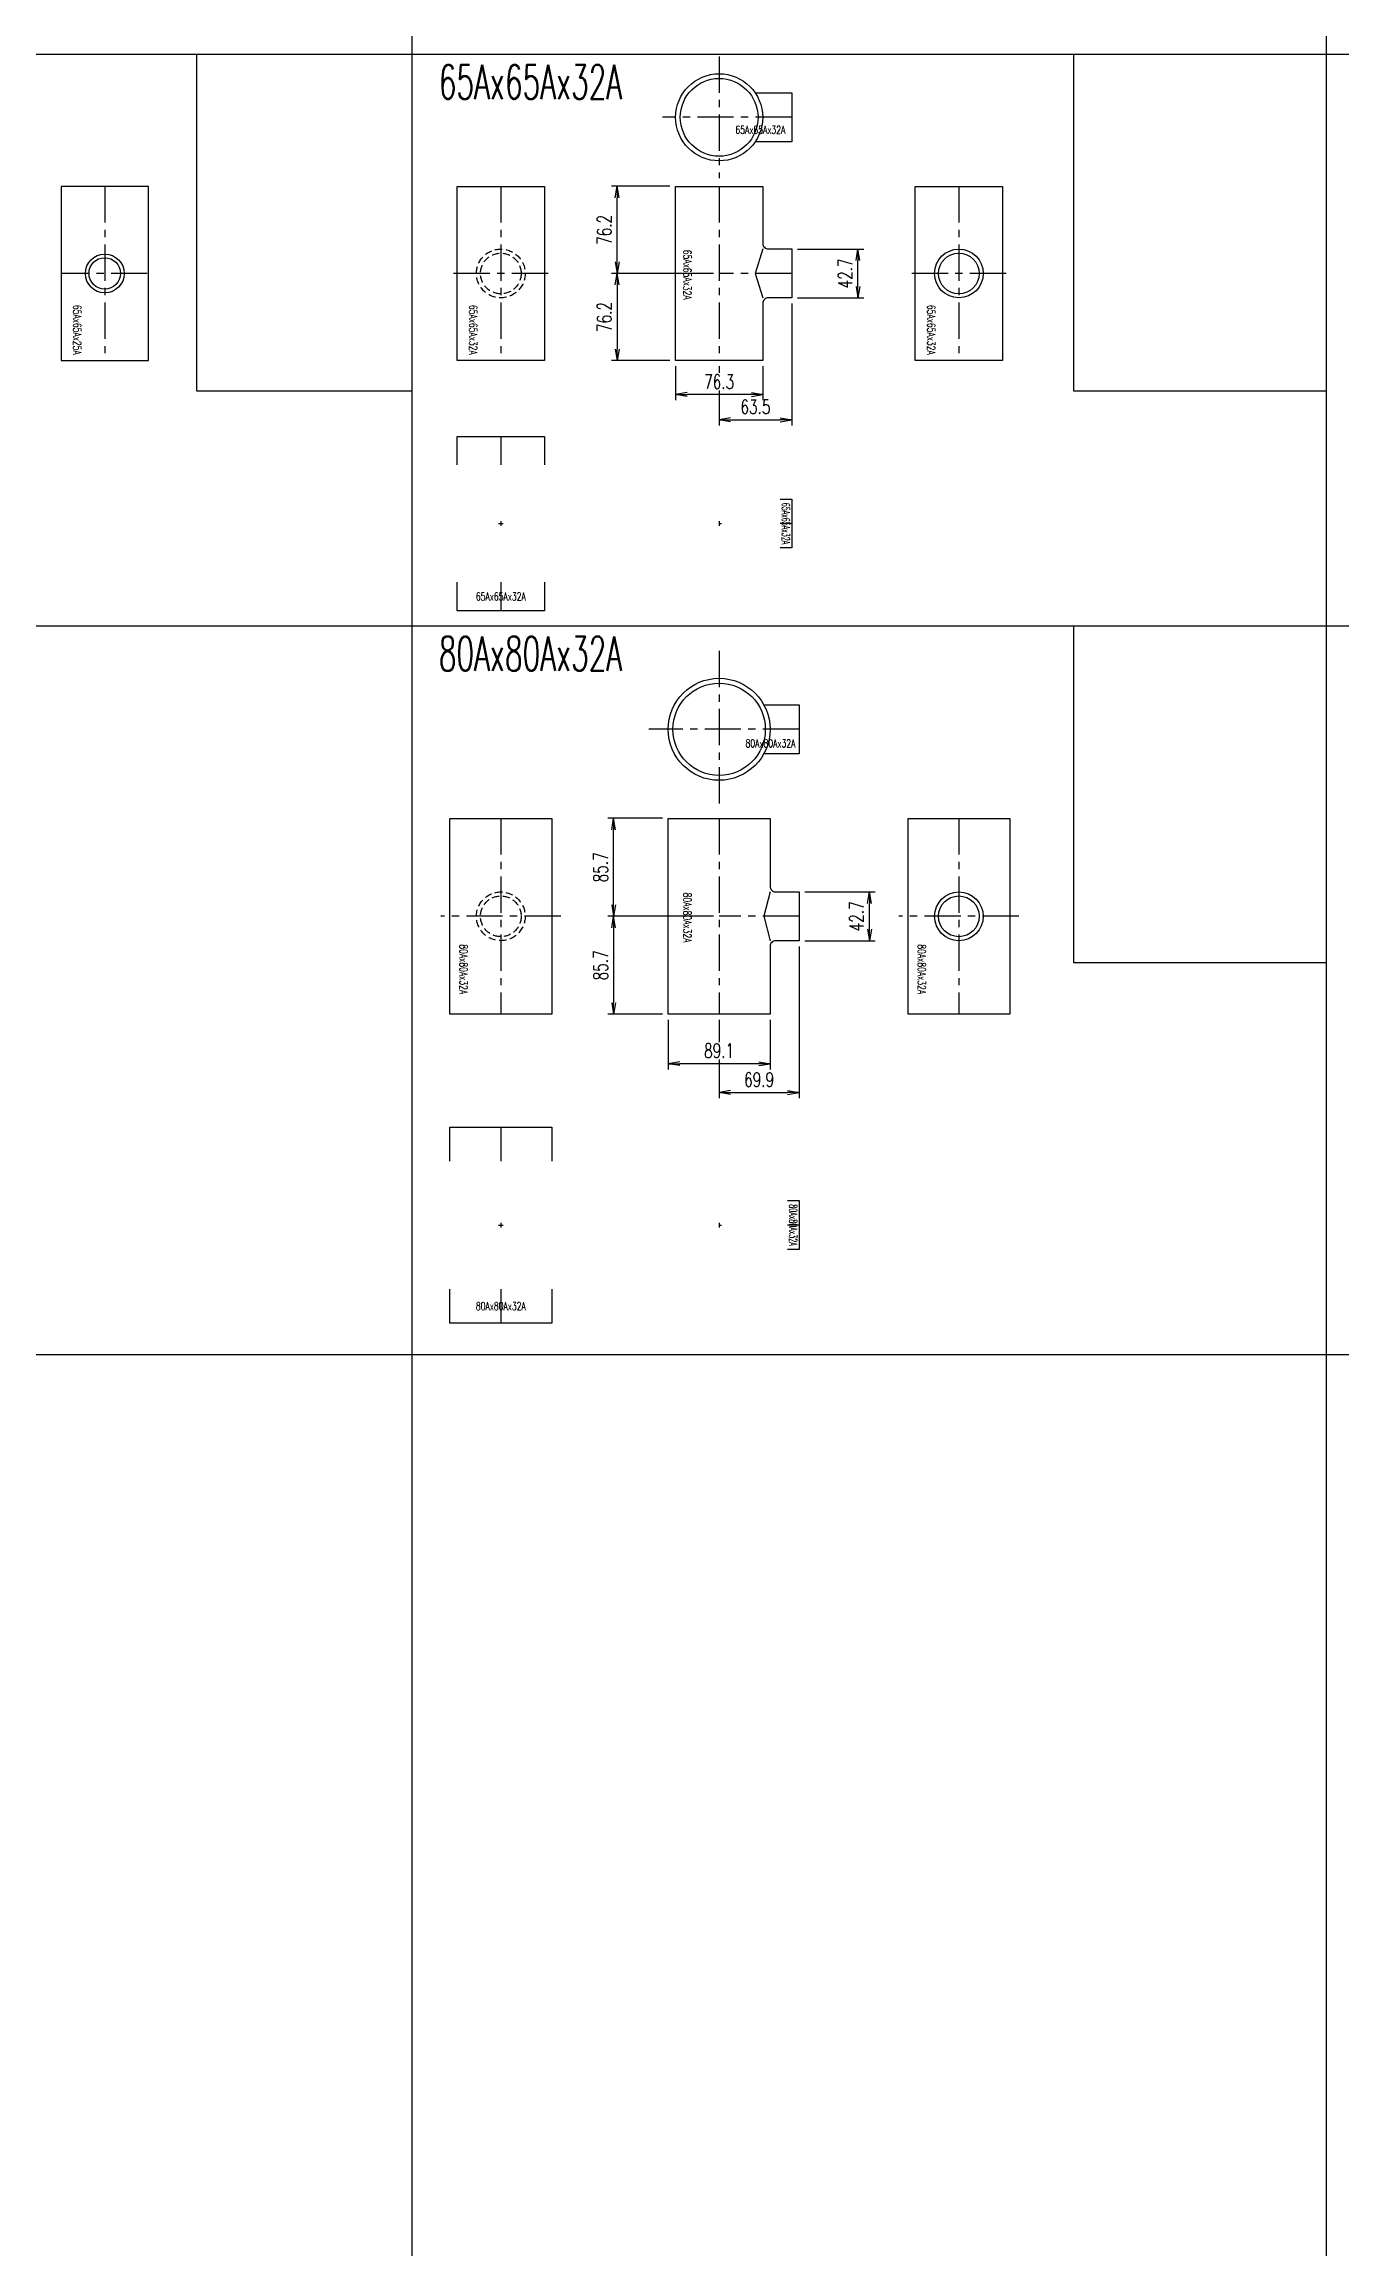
# Model space of a CAD drawing. Header units: millimetres. Extents: x 2090 to 42062, y -14812 to 2738.
# Drawn here: x 10464 to 11598, y -2221 to -294 of the extents above; entities that cross this region are included whole.
import ezdxf

# ---------------------------------------------------------------- set-up
doc = ezdxf.new("R2010")
doc.units = ezdxf.units.MM
doc.header["$PDMODE"] = 35
doc.linetypes.add('CENTER', pattern=[50.8, 31.75, -6.35, 6.35, -6.35])
doc.linetypes.add('HIDDEN', pattern=[9.525, 6.35, -3.175])
for name, color, linetype in [('#配管（SUS)', 220, 'Continuous'), ('DIM', 1, 'Continuous'), ('skeleton', 7, 'Continuous')]:
    doc.layers.add(name, color=color, linetype=linetype)
doc.styles.add('kpk', font='romans.shx', dxfattribs={"width": 0.7, "bigfont": 'extfont2.shx'})
doc.styles.get("Standard").update_dxf_attribs({"font": 'romans.shx', "bigfont": 'extfont.shx'})
doc.dimstyles.new('1／5～KPK', dxfattribs={"dimscale": 5, "dimtxt": 2.5, "dimasz": 2, "dimexe": 1, "dimexo": 1, "dimgap": 1, "dimtad": 3, "dimdsep": 46, "dimtxsty": 'kpk', "dimblk": 'OPEN', "dimcen": 2.5, "dimclrd": 9, "dimclre": 9, "dimclrt": 4, "dimadec": 1, "dimazin": 2, "dimtfac": 1, "dimtmove": 0, "dimatfit": 2, "dimldrblk": 'OPEN', "dimfxl": 1, "dimtfill": 1, "dimlwd": -1, "dimlwe": -1, "dimarcsym": 1})

# ---------------------------------------------------------------- blocks, each defined once
blk = doc.blocks.new('_Open')
at = {"color": 0, "linetype": 'ByBlock', "lineweight": -2}
for p, q in [((-1, 0.17), (0, 0)), ((-1, -0.17), (0, 0)), ((0, 0), (-1, 0))]:
    blk.add_line(p, q, dxfattribs=at)
blk = doc.blocks.new('*D327')
at = {"layer": 'Defpoints', "color": 0, "linetype": 'ByBlock', "transparency": 16777216}
for p in [(10965, -418), (11016.1, -418), (11054.2, -494.2)]:
    blk.add_point(p, dxfattribs=at)
at = {"layer": 'DIM', "color": 9, "transparency": 16777216}
for p, q in [((11011.1, -418), (10960, -418)), ((10965, -484.2), (10965, -428)), ((11049.2, -494.2), (10960, -494.2))]:
    blk.add_line(p, q, dxfattribs=at)
at = {"layer": 'DIM', "color": 9, "linetype": 'ByBlock', "transparency": 16777216, "xscale": 10, "yscale": 10, "zscale": 10}
for p, rotation in [((10965, -418), 90), ((10965, -494.2), 270)]:
    blk.add_blockref('_Open', p, dxfattribs=dict(at, rotation=rotation))
at = {"layer": 'DIM', "color": 4, "linetype": 'ByBlock', "transparency": 16777216, "insert": (10953.7, -456.1), "char_height": 12.5, "attachment_point": 5, "rotation": 90, "style": 'kpk', "bg_fill": 3, "box_fill_scale": 1.1, "bg_fill_color": 256, "bg_fill_true_color": 13158600, "bg_fill_transparency": 0}
blk.add_mtext('76.2', dxfattribs=at)
blk = doc.blocks.new('*D328')
at = {"layer": 'Defpoints', "color": 0, "linetype": 'ByBlock', "transparency": 16777216}
for p in [(11054.2, -494.2), (10965, -570.4), (11016.1, -570.4)]:
    blk.add_point(p, dxfattribs=at)
at = {"layer": 'DIM', "color": 9, "transparency": 16777216}
for p, q in [((11049.2, -494.2), (10960, -494.2)), ((10965, -504.2), (10965, -560.4)), ((11011.1, -570.4), (10960, -570.4))]:
    blk.add_line(p, q, dxfattribs=at)
at = {"layer": 'DIM', "color": 9, "linetype": 'ByBlock', "transparency": 16777216, "xscale": 10, "yscale": 10, "zscale": 10}
for p, rotation in [((10965, -494.2), 90), ((10965, -570.4), 270)]:
    blk.add_blockref('_Open', p, dxfattribs=dict(at, rotation=rotation))
at = {"layer": 'DIM', "color": 4, "linetype": 'ByBlock', "transparency": 16777216, "insert": (10953.7, -532.3), "char_height": 12.5, "attachment_point": 5, "rotation": 90, "style": 'kpk', "bg_fill": 3, "box_fill_scale": 1.1, "bg_fill_color": 256, "bg_fill_true_color": 13158600, "bg_fill_transparency": 0}
blk.add_mtext('76.2', dxfattribs=at)
blk = doc.blocks.new('*D329')
at = {"layer": 'Defpoints', "color": 0, "linetype": 'ByBlock', "transparency": 16777216}
for p in [(11117.7, -515.6), (11054.2, -570.4), (11117.7, -622.2)]:
    blk.add_point(p, dxfattribs=at)
at = {"layer": 'DIM', "color": 9, "transparency": 16777216}
for p, q in [((11117.7, -520.6), (11117.7, -627.2)), ((11054.2, -575.4), (11054.2, -627.2)), ((11064.2, -622.2), (11107.7, -622.2))]:
    blk.add_line(p, q, dxfattribs=at)
at = {"layer": 'DIM', "color": 9, "linetype": 'ByBlock', "transparency": 16777216, "xscale": 10, "yscale": 10, "zscale": 10, "rotation": 180}
blk.add_blockref('_Open', (11054.2, -622.2), dxfattribs=at)
at = {"layer": 'DIM', "color": 9, "linetype": 'ByBlock', "transparency": 16777216, "xscale": 10, "yscale": 10, "zscale": 10}
blk.add_blockref('_Open', (11117.7, -622.2), dxfattribs=at)
at = {"layer": 'DIM', "color": 4, "linetype": 'ByBlock', "transparency": 16777216, "insert": (11086, -610.9), "char_height": 12.5, "attachment_point": 5, "style": 'kpk', "bg_fill": 3, "box_fill_scale": 1.1, "bg_fill_color": 256, "bg_fill_true_color": 13158600, "bg_fill_transparency": 0}
blk.add_mtext('63.5', dxfattribs=at)
blk = doc.blocks.new('*D330')
at = {"layer": 'Defpoints', "color": 0, "linetype": 'ByBlock', "transparency": 16777216}
for p in [(11016.1, -570.4), (11092.4, -570.4), (11016.1, -600.2)]:
    blk.add_point(p, dxfattribs=at)
at = {"layer": 'DIM', "color": 9, "transparency": 16777216}
for p, q in [((11016.1, -575.4), (11016.1, -605.2)), ((11092.4, -575.4), (11092.4, -605.2)), ((11082.4, -600.2), (11026.1, -600.2))]:
    blk.add_line(p, q, dxfattribs=at)
at = {"layer": 'DIM', "color": 9, "linetype": 'ByBlock', "transparency": 16777216, "xscale": 10, "yscale": 10, "zscale": 10, "rotation": 180}
blk.add_blockref('_Open', (11016.1, -600.2), dxfattribs=at)
at = {"layer": 'DIM', "color": 9, "linetype": 'ByBlock', "transparency": 16777216, "xscale": 10, "yscale": 10, "zscale": 10}
blk.add_blockref('_Open', (11092.4, -600.2), dxfattribs=at)
at = {"layer": 'DIM', "color": 4, "linetype": 'ByBlock', "transparency": 16777216, "insert": (11054.2, -588.9), "char_height": 12.5, "attachment_point": 5, "style": 'kpk', "bg_fill": 3, "box_fill_scale": 1.1, "bg_fill_color": 256, "bg_fill_true_color": 13158600, "bg_fill_transparency": 0}
blk.add_mtext('76.3', dxfattribs=at)
blk = doc.blocks.new('*D331')
at = {"layer": 'Defpoints', "color": 0, "linetype": 'ByBlock', "transparency": 16777216}
for p in [(10961.9, -970.8), (11009.7, -970.8), (11054.2, -1056.5)]:
    blk.add_point(p, dxfattribs=at)
at = {"layer": 'DIM', "color": 9, "transparency": 16777216}
for p, q in [((11004.7, -970.8), (10956.9, -970.8)), ((10961.9, -1046.5), (10961.9, -980.8)), ((11049.2, -1056.5), (10956.9, -1056.5))]:
    blk.add_line(p, q, dxfattribs=at)
at = {"layer": 'DIM', "color": 9, "linetype": 'ByBlock', "transparency": 16777216, "xscale": 10, "yscale": 10, "zscale": 10}
for p, rotation in [((10961.9, -970.8), 90), ((10961.9, -1056.5), 270)]:
    blk.add_blockref('_Open', p, dxfattribs=dict(at, rotation=rotation))
at = {"layer": 'DIM', "color": 4, "linetype": 'ByBlock', "transparency": 16777216, "insert": (10950.6, -1013.7), "char_height": 12.5, "attachment_point": 5, "rotation": 90, "style": 'kpk', "bg_fill": 3, "box_fill_scale": 1.1, "bg_fill_color": 256, "bg_fill_true_color": 13158600, "bg_fill_transparency": 0}
blk.add_mtext('85.7', dxfattribs=at)
blk = doc.blocks.new('*D332')
at = {"layer": 'Defpoints', "color": 0, "linetype": 'ByBlock', "transparency": 16777216}
for p in [(11054.2, -1056.5), (10961.9, -1142.2), (11009.7, -1142.2)]:
    blk.add_point(p, dxfattribs=at)
at = {"layer": 'DIM', "color": 9, "transparency": 16777216}
for p, q in [((11049.2, -1056.5), (10956.9, -1056.5)), ((10961.9, -1066.5), (10961.9, -1132.2)), ((11004.7, -1142.2), (10956.9, -1142.2))]:
    blk.add_line(p, q, dxfattribs=at)
at = {"layer": 'DIM', "color": 9, "linetype": 'ByBlock', "transparency": 16777216, "xscale": 10, "yscale": 10, "zscale": 10}
for p, rotation in [((10961.9, -1056.5), 90), ((10961.9, -1142.2), 270)]:
    blk.add_blockref('_Open', p, dxfattribs=dict(at, rotation=rotation))
at = {"layer": 'DIM', "color": 4, "linetype": 'ByBlock', "transparency": 16777216, "insert": (10950.6, -1099.4), "char_height": 12.5, "attachment_point": 5, "rotation": 90, "style": 'kpk', "bg_fill": 3, "box_fill_scale": 1.1, "bg_fill_color": 256, "bg_fill_true_color": 13158600, "bg_fill_transparency": 0}
blk.add_mtext('85.7', dxfattribs=at)
blk = doc.blocks.new('*D333')
at = {"layer": 'Defpoints', "color": 0, "linetype": 'ByBlock', "transparency": 16777216}
for p in [(11124.1, -1077.9), (11054.2, -1142.2), (11124.1, -1210.6)]:
    blk.add_point(p, dxfattribs=at)
at = {"layer": 'DIM', "color": 9, "transparency": 16777216}
for p, q in [((11124.1, -1082.9), (11124.1, -1215.6)), ((11054.2, -1147.2), (11054.2, -1215.6)), ((11064.2, -1210.6), (11114.1, -1210.6))]:
    blk.add_line(p, q, dxfattribs=at)
at = {"layer": 'DIM', "color": 9, "linetype": 'ByBlock', "transparency": 16777216, "xscale": 10, "yscale": 10, "zscale": 10, "rotation": 180}
blk.add_blockref('_Open', (11054.2, -1210.6), dxfattribs=at)
at = {"layer": 'DIM', "color": 9, "linetype": 'ByBlock', "transparency": 16777216, "xscale": 10, "yscale": 10, "zscale": 10}
blk.add_blockref('_Open', (11124.1, -1210.6), dxfattribs=at)
at = {"layer": 'DIM', "color": 4, "linetype": 'ByBlock', "transparency": 16777216, "insert": (11089.2, -1199.4), "char_height": 12.5, "attachment_point": 5, "style": 'kpk', "bg_fill": 3, "box_fill_scale": 1.1, "bg_fill_color": 256, "bg_fill_true_color": 13158600, "bg_fill_transparency": 0}
blk.add_mtext('69.9', dxfattribs=at)
blk = doc.blocks.new('*D334')
at = {"layer": 'Defpoints', "color": 0, "linetype": 'ByBlock', "transparency": 16777216}
for p in [(11009.7, -1142.2), (11098.8, -1142.2), (11009.7, -1185.4)]:
    blk.add_point(p, dxfattribs=at)
at = {"layer": 'DIM', "color": 9, "transparency": 16777216}
for p, q in [((11009.7, -1147.2), (11009.7, -1190.4)), ((11098.8, -1147.2), (11098.8, -1190.4)), ((11088.8, -1185.4), (11019.7, -1185.4))]:
    blk.add_line(p, q, dxfattribs=at)
at = {"layer": 'DIM', "color": 9, "linetype": 'ByBlock', "transparency": 16777216, "xscale": 10, "yscale": 10, "zscale": 10, "rotation": 180}
blk.add_blockref('_Open', (11009.7, -1185.4), dxfattribs=at)
at = {"layer": 'DIM', "color": 9, "linetype": 'ByBlock', "transparency": 16777216, "xscale": 10, "yscale": 10, "zscale": 10}
blk.add_blockref('_Open', (11098.8, -1185.4), dxfattribs=at)
at = {"layer": 'DIM', "color": 4, "linetype": 'ByBlock', "transparency": 16777216, "insert": (11054.2, -1174.1), "char_height": 12.5, "attachment_point": 5, "style": 'kpk', "bg_fill": 3, "box_fill_scale": 1.1, "bg_fill_color": 256, "bg_fill_true_color": 13158600, "bg_fill_transparency": 0}
blk.add_mtext('89.1', dxfattribs=at)
blk = doc.blocks.new('*D335')
at = {"layer": 'Defpoints', "color": 0, "linetype": 'ByBlock', "transparency": 16777216}
for p in [(11124.1, -1035.2), (11124.1, -1077.9)]:
    blk.add_point(p, dxfattribs=at)
at = {"layer": 'DIM', "color": 9, "transparency": 16777216}
for p, q in [((11129.1, -1035.2), (11190.7, -1035.2)), ((11185.7, -1067.9), (11185.7, -1045.2)), ((11129.1, -1077.9), (11190.7, -1077.9))]:
    blk.add_line(p, q, dxfattribs=at)
at = {"layer": 'DIM', "color": 9, "linetype": 'ByBlock', "transparency": 16777216, "xscale": 10, "yscale": 10, "zscale": 10}
for p, rotation in [((11185.7, -1035.2), 90), ((11185.7, -1077.9), 270)]:
    blk.add_blockref('_Open', p, dxfattribs=dict(at, rotation=rotation))
at = {"layer": 'DIM', "color": 4, "linetype": 'ByBlock', "transparency": 16777216, "insert": (11174.4, -1056.5), "char_height": 12.5, "attachment_point": 5, "rotation": 90, "style": 'kpk', "bg_fill": 3, "box_fill_scale": 1.1, "bg_fill_color": 256, "bg_fill_true_color": 13158600, "bg_fill_transparency": 0}
blk.add_mtext('42.7', dxfattribs=at)
at = {"layer": 'Defpoints', "color": 0, "linetype": 'ByBlock', "transparency": 16777216}
blk.add_point((11185.7, -1035.2), dxfattribs=at)
blk = doc.blocks.new('*D336')
at = {"layer": 'Defpoints', "color": 0, "linetype": 'ByBlock', "transparency": 16777216}
for p in [(11117.7, -472.9), (11117.7, -515.6)]:
    blk.add_point(p, dxfattribs=at)
at = {"layer": 'DIM', "color": 9, "transparency": 16777216}
for p, q in [((11122.7, -472.9), (11180.7, -472.9)), ((11175.7, -505.6), (11175.7, -482.9)), ((11122.7, -515.6), (11180.7, -515.6))]:
    blk.add_line(p, q, dxfattribs=at)
at = {"layer": 'DIM', "color": 9, "linetype": 'ByBlock', "transparency": 16777216, "xscale": 10, "yscale": 10, "zscale": 10}
for p, rotation in [((11175.7, -472.9), 90), ((11175.7, -515.6), 270)]:
    blk.add_blockref('_Open', p, dxfattribs=dict(at, rotation=rotation))
at = {"layer": 'DIM', "color": 4, "linetype": 'ByBlock', "transparency": 16777216, "insert": (11164.5, -494.2), "char_height": 12.5, "attachment_point": 5, "rotation": 90, "style": 'kpk', "bg_fill": 3, "box_fill_scale": 1.1, "bg_fill_color": 256, "bg_fill_true_color": 13158600, "bg_fill_transparency": 0}
blk.add_mtext('42.7', dxfattribs=at)
at = {"layer": 'Defpoints', "color": 0, "linetype": 'ByBlock', "transparency": 16777216}
blk.add_point((11175.7, -472.9), dxfattribs=at)
blk = doc.blocks.new('（SUS)65A×25A-RT-2')
at = {"layer": '#配管（SUS)', "color": 2, "linetype": 'CENTER'}
for p, q in [((0, 76.2), (0, -76.2)), ((37.2, 0), (-37.2, 0))]:
    blk.add_line(p, q, dxfattribs=at)
at = {"layer": '#配管（SUS)', "color": 0, "linetype": 'ByBlock'}
blk.add_lwpolyline([(-38.1, 76.2), (-38.1, -76.2), (38.2, -76.2), (38.2, 76.2)], close=True, dxfattribs=at)
for radius in [17, 13.8]:
    blk.add_circle((0, 0), radius, dxfattribs=at)
at = {"layer": 'Defpoints', "color": 5, "insert": (-24.1, -49.3), "char_height": 7, "attachment_point": 5, "rotation": 270}
blk.add_mtext('{\\W0.7;65Ax65Ax25A}', dxfattribs=at)
blk = doc.blocks.new('（SUS)65A×32A-RT-1')
at = {"layer": '#配管（SUS)', "color": 2, "linetype": 'CENTER'}
for p, q in [((0, 76.2), (0, -76.2)), ((63.5, 0), (0, 0))]:
    blk.add_line(p, q, dxfattribs=at)
at = {"layer": '#配管（SUS)', "color": 0, "linetype": 'ByBlock'}
blk.add_lwpolyline([(38.1, -76.2), (-38.1, -76.2), (-38.1, 76.2), (38.1, 76.2), (38.1, 26.4, 0.414214), (43.1, 21.4), (63.5, 21.4), (63.5, -21.3), (43.1, -21.3, 0.414214), (38.1, -26.3)], format="xyb", close=True, dxfattribs=at)
blk.add_lwpolyline([(38.1, 21.4), (31.6, 0), (38.1, -21.3)], dxfattribs=at)
at = {"layer": 'Defpoints', "color": 5, "insert": (-27.8, -1.1), "char_height": 7, "attachment_point": 5, "rotation": 270}
blk.add_mtext('{\\W0.7;65Ax65Ax32A}', dxfattribs=at)
blk = doc.blocks.new('（SUS)65A×32A-RT-2')
at = {"layer": '#配管（SUS)', "color": 2, "linetype": 'CENTER'}
for p, q in [((0, 76.2), (0, -76.2)), ((41.3, 0), (-41.3, 0))]:
    blk.add_line(p, q, dxfattribs=at)
at = {"layer": '#配管（SUS)', "color": 0, "linetype": 'ByBlock'}
blk.add_lwpolyline([(38.2, 76.2), (38.2, -76.2), (-38.2, -76.2), (-38.2, 76.2)], close=True, dxfattribs=at)
at = {"color": 0, "linetype": 'ByBlock'}
for radius in [21.3, 17.8]:
    blk.add_circle((0, 0), radius, dxfattribs=at)
at = {"layer": 'Defpoints', "color": 5, "insert": (-24.1, -49.3), "char_height": 7, "attachment_point": 5, "rotation": 270}
blk.add_mtext('{\\W0.7;65Ax65Ax32A}', dxfattribs=at)
blk = doc.blocks.new('（SUS)65A×32A-RT-3')
at = {"layer": '#配管（SUS)', "color": 2, "linetype": 'CENTER'}
for p, q in [((0, 53.3), (0, -53.3)), ((63.5, 0), (-49.6, 0))]:
    blk.add_line(p, q, dxfattribs=at)
at = {"layer": '#配管（SUS)', "color": 0, "linetype": 'ByBlock'}
blk.add_lwpolyline([(31.6, 21.3), (63.5, 21.3), (63.5, -21.4), (31.6, -21.4)], dxfattribs=at)
for radius in [38.1, 34]:
    blk.add_circle((0, 0), radius, dxfattribs=at)
at = {"layer": 'Defpoints', "color": 5, "insert": (36.1, -10.9), "char_height": 7, "attachment_point": 5}
blk.add_mtext('{\\W0.7;65Ax65Ax32A}', dxfattribs=at)
blk = doc.blocks.new('（SUS)65A×32A-RT-4')
at = {"layer": '#配管（SUS)', "color": 2, "linetype": 'CENTER'}
for p, q in [((0, 76.2), (0, -76.2)), ((41.3, 0), (-41.3, 0))]:
    blk.add_line(p, q, dxfattribs=at)
at = {"layer": '#配管（SUS)', "color": 0, "linetype": 'ByBlock'}
blk.add_lwpolyline([(38.2, 76.2), (38.2, -76.2), (-38.2, -76.2), (-38.2, 76.2)], close=True, dxfattribs=at)
at = {"layer": '#配管（SUS)', "color": 252, "linetype": 'HIDDEN'}
for radius in [21.3, 17.8]:
    blk.add_circle((0, 0), radius, dxfattribs=at)
at = {"layer": 'Defpoints', "color": 5, "insert": (-24.1, -49.3), "char_height": 7, "attachment_point": 5, "rotation": 270}
blk.add_mtext('{\\W0.7;65Ax65Ax32A}', dxfattribs=at)
blk = doc.blocks.new('（SUS)65A×32A-RT-5')
at = {"layer": '#配管（SUS)', "color": 2, "linetype": 'CENTER'}
for p, q in [((0, 76.2), (0, 51.275)), ((-2, 0), (2, 0)), ((0, 2), (0, -2)), ((0, -51.275), (0, -76.2))]:
    blk.add_line(p, q, dxfattribs=at)
at = {"layer": '#配管（SUS)', "color": 0, "linetype": 'ByBlock'}
for points in [[(-38.15, 51.275), (-38.15, 76.2), (38.15, 76.2), (38.15, 51.275)], [(38.15, -51.275), (38.15, -76.2), (-38.15, -76.2), (-38.15, -51.275)]]:
    blk.add_lwpolyline(points, dxfattribs=at)
at = {"layer": 'Defpoints', "color": 5, "insert": (0, -63.7375), "char_height": 7, "attachment_point": 5}
blk.add_mtext('{\\W0.7;65Ax65Ax32A}', dxfattribs=at)
blk = doc.blocks.new('（SUS)65A×32A-RT-6')
at = {"layer": '#配管（SUS)', "color": 2, "linetype": 'CENTER'}
for p, q in [((0, 2), (0, -2)), ((0, 0), (2, 0)), ((63.5, 0), (53.325, 0))]:
    blk.add_line(p, q, dxfattribs=at)
at = {"layer": '#配管（SUS)', "color": 0, "linetype": 'ByBlock'}
blk.add_lwpolyline([(53.325, 21.35), (63.5, 21.35), (63.5, -21.35), (53.325, -21.35)], dxfattribs=at)
at = {"layer": 'Defpoints', "color": 5, "insert": (58.4125, 0), "char_height": 7, "width": 47.366667, "attachment_point": 5, "rotation": 270}
blk.add_mtext('{\\W0.5;65Ax65Ax32A}', dxfattribs=at)
blk = doc.blocks.new('（SUS)80A×32A-RT-1')
at = {"layer": '#配管（SUS)', "color": 2, "linetype": 'CENTER'}
for p, q in [((0, 85.7), (0, -85.7)), ((69.9, 0), (0, 0))]:
    blk.add_line(p, q, dxfattribs=at)
at = {"layer": '#配管（SUS)', "color": 0, "linetype": 'ByBlock'}
blk.add_lwpolyline([(-44.6, -85.7), (-44.6, 85.7), (44.5, 85.7), (44.5, 26.4, 0.414214), (49.5, 21.4), (69.9, 21.4), (69.9, -21.3), (49.5, -21.3, 0.414214), (44.5, -26.3), (44.5, -85.7)], format="xyb", close=True, dxfattribs=at)
blk.add_lwpolyline([(44.5, 21.4), (39.1, 0), (44.5, -21.3)], dxfattribs=at)
at = {"layer": 'Defpoints', "color": 5, "insert": (-27.8, -1.1), "char_height": 7, "attachment_point": 5, "rotation": 270}
blk.add_mtext('{\\W0.7;80Ax80Ax32A}', dxfattribs=at)
blk = doc.blocks.new('（SUS)80A×32A-RT-2')
at = {"layer": '#配管（SUS)', "color": 2, "linetype": 'CENTER'}
for p, q in [((0, 85.7), (0, -85.7)), ((52.4, 0), (-52.4, 0))]:
    blk.add_line(p, q, dxfattribs=at)
at = {"layer": '#配管（SUS)', "color": 0, "linetype": 'ByBlock'}
blk.add_lwpolyline([(44.6, 85.7), (44.6, -85.7), (-44.5, -85.7), (-44.5, 85.7)], close=True, dxfattribs=at)
for radius in [21.3, 17.8]:
    blk.add_circle((0, 0), radius, dxfattribs=at)
at = {"layer": 'Defpoints', "color": 5, "insert": (-32.5, -46.3), "char_height": 7, "attachment_point": 5, "rotation": 270}
blk.add_mtext('{\\W0.7;80Ax80Ax32A}', dxfattribs=at)
blk = doc.blocks.new('（SUS)80A×32A-RT-3')
at = {"layer": '#配管（SUS)', "color": 2, "linetype": 'CENTER'}
for p, q in [((0, 68.6), (0, -68.6)), ((69.9, 0), (-61.5, 0))]:
    blk.add_line(p, q, dxfattribs=at)
at = {"layer": '#配管（SUS)', "color": 0, "linetype": 'ByBlock'}
blk.add_lwpolyline([(39.1, 21.3), (69.9, 21.3), (69.9, -21.4), (39.1, -21.4)], dxfattribs=at)
for radius in [44.6, 40.4]:
    blk.add_circle((0, 0), radius, dxfattribs=at)
at = {"layer": 'Defpoints', "color": 5, "insert": (44.9, -12.3), "char_height": 7, "attachment_point": 5}
blk.add_mtext('{\\W0.7;80Ax80Ax32A}', dxfattribs=at)
blk = doc.blocks.new('（SUS)80A×32A-RT-4')
at = {"layer": '#配管（SUS)', "color": 2, "linetype": 'CENTER'}
for p, q in [((0, 85.7), (0, -85.7)), ((52.4, 0), (-52.4, 0))]:
    blk.add_line(p, q, dxfattribs=at)
at = {"layer": '#配管（SUS)', "color": 0, "linetype": 'ByBlock'}
blk.add_lwpolyline([(44.6, 85.7), (44.6, -85.7), (-44.5, -85.7), (-44.5, 85.7)], close=True, dxfattribs=at)
at = {"layer": '#配管（SUS)', "color": 252, "linetype": 'HIDDEN'}
for radius in [21.3, 17.8]:
    blk.add_circle((0, 0), radius, dxfattribs=at)
at = {"layer": 'Defpoints', "color": 5, "insert": (-32.5, -46.3), "char_height": 7, "attachment_point": 5, "rotation": 270}
blk.add_mtext('{\\W0.7;80Ax80Ax32A}', dxfattribs=at)
blk = doc.blocks.new('（SUS)80A×32A-RT-5')
at = {"layer": '#配管（SUS)', "color": 2, "linetype": 'CENTER'}
for p, q in [((0, 85.7), (0, 56.025)), ((-2, 0), (2, 0)), ((0, 2), (0, -2)), ((0, -56.025), (0, -85.7))]:
    blk.add_line(p, q, dxfattribs=at)
at = {"layer": '#配管（SUS)', "color": 0, "linetype": 'ByBlock'}
for points in [[(-44.55, 56.025), (-44.55, 85.7), (44.55, 85.7), (44.55, 56.025)], [(44.55, -56.025), (44.55, -85.7), (-44.55, -85.7), (-44.55, -56.025)]]:
    blk.add_lwpolyline(points, dxfattribs=at)
at = {"layer": 'Defpoints', "color": 5, "insert": (0, -70.8625), "char_height": 7, "attachment_point": 5}
blk.add_mtext('{\\W0.7;80Ax80Ax32A}', dxfattribs=at)
blk = doc.blocks.new('（SUS)80A×32A-RT-6')
at = {"layer": '#配管（SUS)', "color": 2, "linetype": 'CENTER'}
for p, q in [((0, 2), (0, -2)), ((0, 0), (2, 0)), ((69.9, 0), (59.725, 0))]:
    blk.add_line(p, q, dxfattribs=at)
at = {"layer": '#配管（SUS)', "color": 0, "linetype": 'ByBlock'}
blk.add_lwpolyline([(59.725, 21.35), (69.9, 21.35), (69.9, -21.35), (59.725, -21.35)], dxfattribs=at)
at = {"layer": 'Defpoints', "color": 5, "insert": (64.8125, 0), "char_height": 7, "attachment_point": 5, "rotation": 270}
blk.add_mtext('{\\W0.5;80Ax80Ax32A}', dxfattribs=at)

msp = doc.modelspace()

# ---------------------------------------------------------------- linework, layer by layer
at = {"layer": 'skeleton'}
for p, q in [((10785.36, 1707.568), (10785.36, -7094.106)), ((11585.36, 1707.568), (11585.36, -7094.106)), ((8325.36, -302.432), (21142.157, -302.432)), ((8325.36, -802.432), (21142.157, -802.432)), ((8325.36, -1439.643), (21142.157, -1439.643))]:
    msp.add_line(p, q, dxfattribs=at)
for points in [[(10597.28, -302.432), (10785.36, -302.432), (10785.36, -597.31), (10597.28, -597.31)], [(11364.451, -302.432), (11585.36, -302.432), (11585.36, -597.31), (11364.451, -597.31)], [(11364.451, -802.432), (11585.36, -802.432), (11585.36, -1097.31), (11364.451, -1097.31)]]:
    msp.add_lwpolyline(points, close=True, dxfattribs=at)

# ---------------------------------------------------------------- block references
at = {"layer": '#配管（SUS)'}
for name, p in [('（SUS)65A×25A-RT-2', (10516.635, -494.236)), ('（SUS)65A×32A-RT-4', (10863.163, -494.236)), ('（SUS)65A×32A-RT-2', (11263.97, -494.236)), ('（SUS)65A×32A-RT-5', (10863.163, -712.982)), ('（SUS)65A×32A-RT-6', (11054.217, -712.982)), ('（SUS)80A×32A-RT-4', (10863.163, -1056.517)), ('（SUS)80A×32A-RT-2', (11263.97, -1056.517)), ('（SUS)80A×32A-RT-5', (10863.163, -1326.555)), ('（SUS)80A×32A-RT-6', (11054.217, -1326.555))]:
    msp.add_blockref(name, p, dxfattribs=at)

# ---------------------------------------------------------------- texts
at = {"color": 71, "char_height": 30, "attachment_point": 4}
for s, insert in [('{\\W0.6;65Ax65Ax32A}', (10808.918, -326.664)), ('{\\W0.6;80Ax80Ax32A}', (10808.918, -826.664))]:
    msp.add_mtext(s, dxfattribs=dict(at, insert=insert))

# ---------------------------------------------------------------- dimensions: what is measured, and where the dimension line sits
at = {"layer": 'DIM', "linetype": 'ByBlock'}
for base, p1, p2, picture, middle in [((10964.986, -418.036), (11054.217, -494.236), (11016.067, -418.036), '*D327', (10953.736, -456.136)), ((10961.878, -970.817), (11054.217, -1056.517), (11009.667, -970.817), '*D331', (10950.628, -1013.667))]:
    dim = msp.add_linear_dim(base=base, p1=p1, p2=p2, angle=90, dimstyle='1／5～KPK', dxfattribs=at)
    dim.commit()
    dim.dimension.update_dxf_attribs({"geometry": picture, "text_midpoint": middle})

# ---------------------------------------------------------------- next in the draw order: block references
at = {"layer": '#配管（SUS)'}
for name, p in [('（SUS)65A×32A-RT-3', (11054.217, -357.677)), ('（SUS)80A×32A-RT-3', (11054.217, -892.951))]:
    msp.add_blockref(name, p, dxfattribs=at)

# ---------------------------------------------------------------- next in the draw order: dimensions: what is measured, and where the dimension line sits
at = {"layer": 'DIM', "linetype": 'ByBlock'}
for base, p1, p2, picture, middle in [((10964.986, -570.436), (11054.217, -494.236), (11016.067, -570.436), '*D328', (10953.736, -532.336)), ((10961.878, -1142.217), (11054.217, -1056.517), (11009.667, -1142.217), '*D332', (10950.628, -1099.367))]:
    dim = msp.add_linear_dim(base=base, p1=p1, p2=p2, angle=90, dimstyle='1／5～KPK', dxfattribs=at)
    dim.commit()
    dim.dimension.update_dxf_attribs({"geometry": picture, "text_midpoint": middle})

# ---------------------------------------------------------------- next in the draw order: dimensions: what is measured, and where the dimension line sits
for base, p1, p2, picture, middle in [((11117.717, -622.153), (11054.217, -570.436), (11117.717, -515.586), '*D329', (11085.967, -610.903)), ((11124.117, -1210.646), (11054.217, -1142.217), (11124.117, -1077.867), '*D333', (11089.167, -1199.396))]:
    dim = msp.add_linear_dim(base=base, p1=p1, p2=p2, dimstyle='1／5～KPK', dxfattribs=at)
    dim.commit()
    dim.dimension.update_dxf_attribs({"geometry": picture, "text_midpoint": middle})

# ---------------------------------------------------------------- next in the draw order: dimensions: what is measured, and where the dimension line sits
for base, p1, p2, picture, middle in [((11175.724, -472.886), (11117.717, -515.586), (11117.717, -472.886), '*D336', (11164.474, -494.236)), ((11185.668, -1035.167), (11124.117, -1077.867), (11124.117, -1035.167), '*D335', (11174.418, -1056.517))]:
    dim = msp.add_linear_dim(base=base, p1=p1, p2=p2, angle=90, dimstyle='1／5～KPK', dxfattribs=at)
    dim.commit()
    dim.dimension.update_dxf_attribs({"geometry": picture, "text_midpoint": middle})
for base, p1, p2, picture, middle in [((11016.067, -600.197), (11092.367, -570.436), (11016.067, -570.436), '*D330', (11054.217, -588.947)), ((11009.667, -1185.393), (11098.767, -1142.217), (11009.667, -1142.217), '*D334', (11054.217, -1174.143))]:
    dim = msp.add_linear_dim(base=base, p1=p1, p2=p2, dimstyle='1／5～KPK', dxfattribs=at)
    dim.commit()
    dim.dimension.update_dxf_attribs({"geometry": picture, "text_midpoint": middle})

# ---------------------------------------------------------------- next in the draw order: block references
at = {"layer": '#配管（SUS)'}
for name, p in [('（SUS)65A×32A-RT-1', (11054.217, -494.236)), ('（SUS)80A×32A-RT-1', (11054.217, -1056.517))]:
    msp.add_blockref(name, p, dxfattribs=at)

doc.saveas('drawing.dxf')
